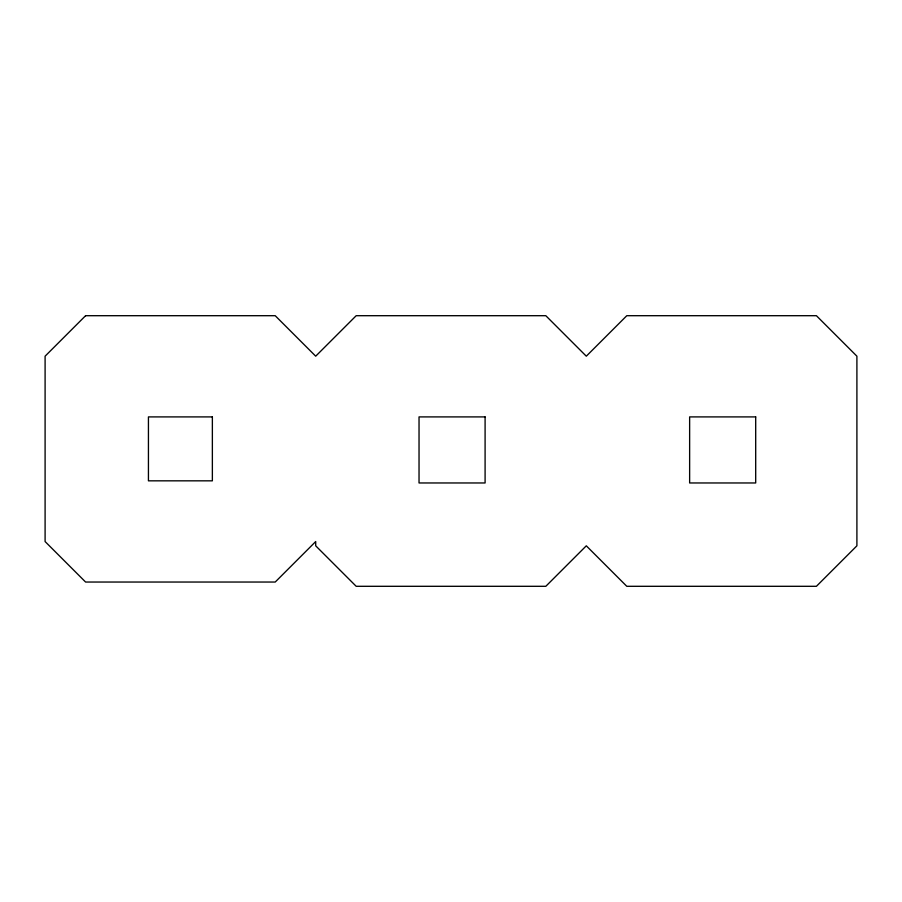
<?xml version="1.0" encoding="UTF-8"?>
<svg xmlns="http://www.w3.org/2000/svg" width="902" height="902" viewBox="0 0 902 902"><rect width="100%" height="100%" fill="white"/><g stroke="black" fill="none" stroke-linecap="round" stroke-linejoin="round"><path stroke-width="1.35" d="M85.589 315.7L45.1 356.189L45.1 541.55L85.589 582.038L275.211 582.038L315.7 541.55L315.7 545.811L356.189 586.3L545.811 586.3L586.3 545.811L626.789 586.3L816.411 586.3L856.9 545.811L856.9 356.189L816.411 315.7L626.789 315.7L586.3 356.189L545.811 315.7L356.189 315.7L315.7 356.189L275.211 315.7L85.589 315.7M212.365 416.904L148.435 416.904L148.435 480.834L212.365 480.834L212.365 416.904M485.096 416.904L419.035 416.904L419.035 482.965L485.096 482.965L485.096 416.904M755.696 416.904L689.635 416.904L689.635 482.965L755.696 482.965L755.696 416.904"/></g></svg>
